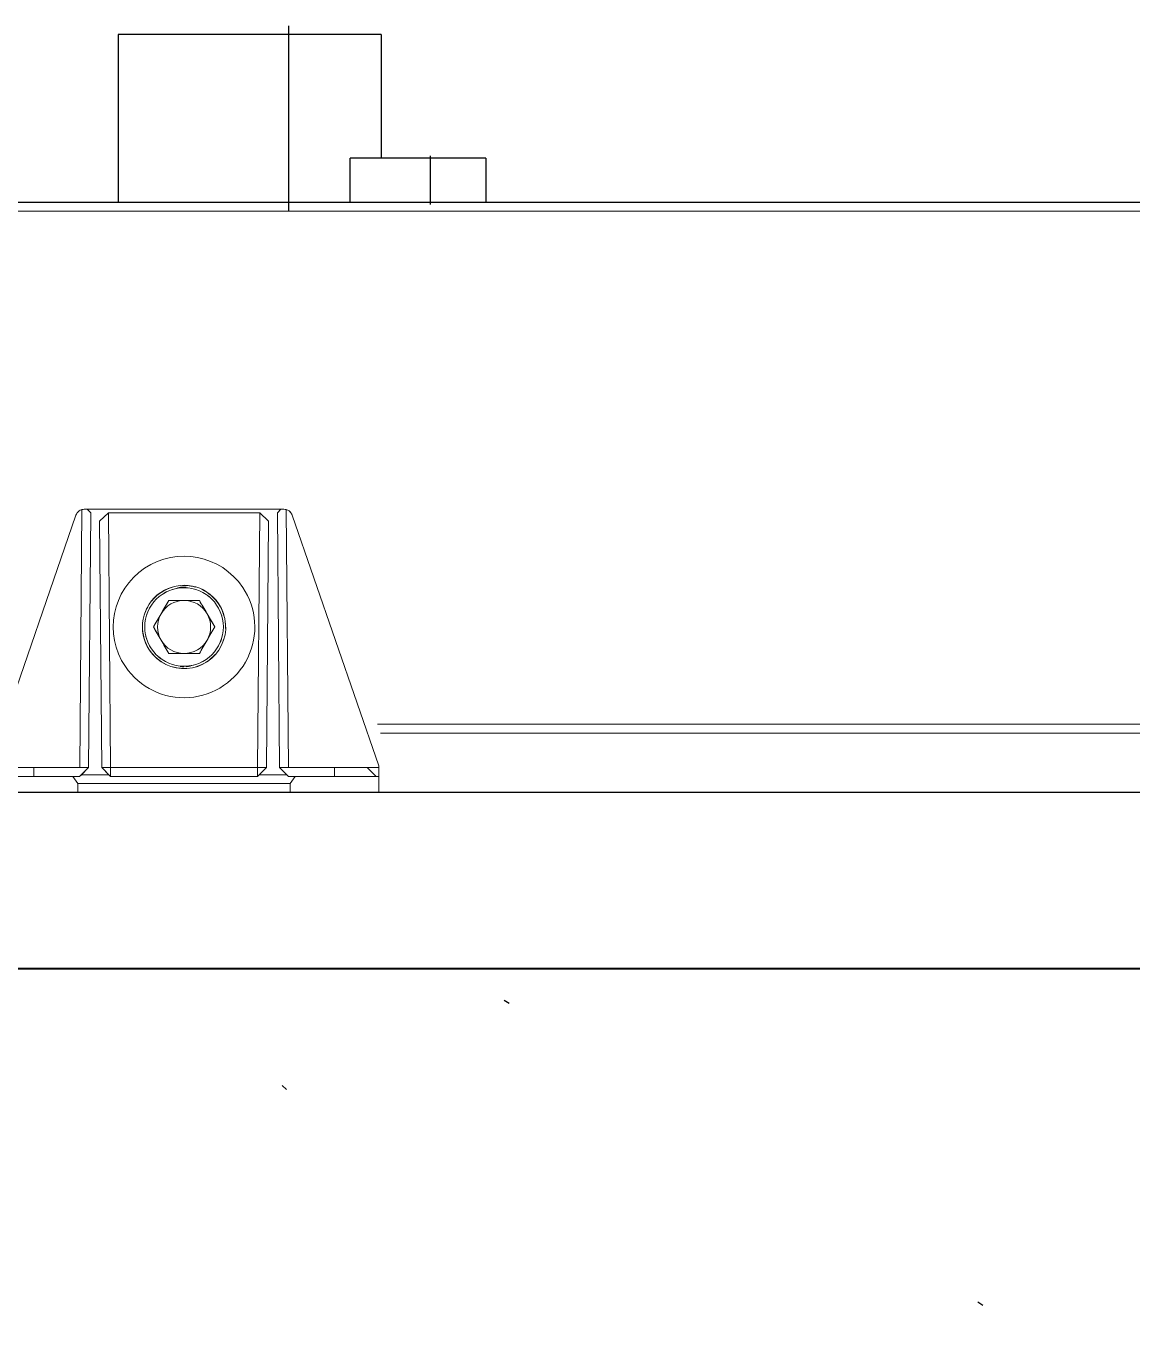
# Model space of a CAD drawing. Header units: millimetres. Extents: x -69706 to 52883, y -6882 to 68885.
# Drawn here: x 44173 to 44798, y 64494 to 65227 of the extents above; entities that cross this region are included whole.
import ezdxf

# ---------------------------------------------------------------- set-up
doc = ezdxf.new("R2010")
doc.units = ezdxf.units.MM
for name, color, linetype, lineweight in [('XFM7P20PCW$0$G-IMPT', 252, 'Continuous', 9), ('XFM7P20PCW$0$M-EQPM', 252, 'Continuous', 9), ('XFM7P20PCW$0$S-BEAM', 252, 'Continuous', 9)]:
    doc.layers.add(name, color=color, linetype=linetype, lineweight=lineweight)

# ---------------------------------------------------------------- blocks, each defined once
blk = doc.blocks.new('XFM7P20PCW$0$ui_PCW Pump Shockproof Base - PCW防震基座-Renew_dwg_JCZ-500-2_ipt-V28-剖面 73')
at = {"layer": 'XFM7P20PCW$0$G-IMPT'}
for p, q in [((130018.37, 25415), (130067.21, 25556.63)), ((130018.37, 25415), (130067.21, 25556.63)), ((130070.64, 25559.83), (130069.37, 25414)), ((130071.93, 25560), (130073.68, 25560)), ((130071.93, 25560), (130184.8, 25560)), ((130075.62, 25558.09), (130073.68, 25560)), ((130073.68, 25560), (130183.06, 25560)), ((130074.37, 25414), (130075.62, 25558.09)), ((130074.37, 25414), (130075.62, 25558.09)), ((130085.57, 25558.09), (130080.61, 25553.23)), ((130086.82, 25414), (130085.57, 25558.09)), ((130085.57, 25558.09), (130171.17, 25558.09)), ((130171.17, 25558.09), (130169.91, 25414)), ((130176.13, 25553.23), (130171.17, 25558.09)), ((130183.06, 25560), (130181.11, 25558.09)), ((130181.11, 25558.09), (130182.37, 25414)), ((130181.11, 25558.09), (130182.37, 25414)), ((130183.06, 25560), (130184.8, 25560)), ((130187.37, 25414), (130186.1, 25559.83)), ((130189.53, 25556.63), (130238.37, 25415)), ((130189.53, 25556.63), (130238.37, 25415)), ((130080.61, 25553.23), (130081.82, 25414)), ((130080.61, 25553.23), (130081.82, 25414)), ((130174.91, 25414), (130176.13, 25553.23)), ((130176.13, 25553.23), (130174.91, 25414)), ((130018.37, 25414), (130018.37, 25415)), ((130018.37, 25400), (130018.37, 25415)), ((130238.37, 25414), (130238.37, 25415)), ((130238.37, 25415), (130238.37, 25400)), ((130069.37, 25414), (130018.37, 25414)), ((130018.37, 25414), (130018.37, 25409)), ((130018.37, 25409), (130018.37, 25400)), ((130065.51, 25409), (130018.37, 25409)), ((130018.37, 25409), (130033.9, 25409)), ((130019.87, 25409), (130024.87, 25414)), ((130033.79, 25409), (130020.22, 25409)), ((130020.22, 25409), (130043.37, 25409)), ((130043.37, 25414), (130025.15, 25414)), ((130025.15, 25414), (130043.37, 25414)), ((130052.51, 25414), (130034.22, 25414)), ((130052.51, 25414), (130034.22, 25414)), ((130043.37, 25414), (130074.37, 25414)), ((130074.37, 25414), (130043.37, 25414)), ((130043.37, 25409), (130069.32, 25409)), ((130052.84, 25409), (130069.32, 25409)), ((130069.32, 25409), (130052.84, 25409)), ((130069.32, 25409), (130065.51, 25409)), ((130065.51, 25409), (130068.37, 25405)), ((130074.37, 25414), (130069.32, 25409)), ((130069.32, 25409), (130074.37, 25414)), ((130074.37, 25414), (130069.32, 25409)), ((130070.33, 25410), (130069.32, 25409)), ((130074.37, 25414), (130069.37, 25414)), ((130070.33, 25410), (130074.37, 25414)), ((130085.86, 25410), (130070.33, 25410)), ((130081.82, 25414), (130085.86, 25410)), ((130086.82, 25414), (130081.82, 25414)), ((130081.82, 25414), (130086.87, 25409)), ((130086.87, 25409), (130085.86, 25410)), ((130169.91, 25414), (130086.82, 25414)), ((130086.87, 25409), (130086.82, 25414)), ((130086.87, 25409), (130169.87, 25409)), ((130169.87, 25409), (130086.87, 25409)), ((130169.87, 25409), (130174.91, 25414)), ((130169.91, 25414), (130169.87, 25409)), ((130170.88, 25410), (130169.87, 25409)), ((130174.91, 25414), (130169.91, 25414)), ((130170.88, 25410), (130174.91, 25414)), ((130186.4, 25410), (130170.88, 25410)), ((130182.37, 25414), (130213.37, 25414)), ((130213.37, 25414), (130182.37, 25414)), ((130182.37, 25414), (130186.4, 25410)), ((130182.37, 25414), (130187.41, 25409)), ((130187.37, 25414), (130182.37, 25414)), ((130182.37, 25414), (130187.41, 25409)), ((130182.37, 25414), (130187.41, 25409)), ((130187.41, 25409), (130186.4, 25410)), ((130238.37, 25414), (130187.37, 25414)), ((130191.22, 25409), (130187.41, 25409)), ((130187.41, 25409), (130213.37, 25409)), ((130203.9, 25409), (130187.41, 25409)), ((130187.41, 25409), (130203.9, 25409)), ((130191.22, 25409), (130188.37, 25405)), ((130238.37, 25409), (130191.22, 25409)), ((130222.51, 25414), (130204.22, 25414)), ((130204.22, 25414), (130222.51, 25414)), ((130213.37, 25414), (130231.59, 25414)), ((130231.59, 25414), (130213.37, 25414)), ((130213.37, 25409), (130236.51, 25409)), ((130222.84, 25409), (130238.37, 25409)), ((130236.51, 25409), (130222.94, 25409)), ((130231.87, 25414), (130236.87, 25409)), ((130238.37, 25409), (130238.37, 25414)), ((130238.37, 25400), (130238.37, 25409)), ((130068.37, 25400), (130018.37, 25400)), ((130238.37, 25400), (130018.37, 25400)), ((130034.91, 25400), (130051.82, 25400)), ((130051.82, 25400), (130034.91, 25400)), ((130068.37, 25405), (130068.37, 25400)), ((130068.37, 25405), (130188.37, 25405)), ((130068.37, 25400), (130188.37, 25400)), ((130188.37, 25405), (130188.37, 25400)), ((130188.37, 25400), (130238.37, 25400)), ((130204.91, 25400), (130221.82, 25400)), ((130221.82, 25400), (130204.91, 25400))]:
    blk.add_line(p, q, dxfattribs=at)
at = {"layer": 'XFM7P20PCW$0$G-IMPT', "flags": 128}
for points in [[(130067.21, 25556.63), (130067.93, 25557.99), (130069.03, 25559.07)], [(130070.64, 25559.83), (130069.8, 25559.52), (130069.03, 25559.07)], [(130071.93, 25560), (130071.28, 25559.96), (130070.64, 25559.83)], [(130186.1, 25559.83), (130185.45, 25559.96), (130184.8, 25560)], [(130187.71, 25559.07), (130186.93, 25559.52), (130186.1, 25559.83)], [(130187.71, 25559.07), (130188.81, 25557.99), (130189.53, 25556.63)], [(130043.37, 25409), (130043.37, 25411.5), (130043.37, 25414)], [(130213.37, 25409), (130213.37, 25411.5), (130213.37, 25414)]]:
    blk.add_lwpolyline(points, dxfattribs=at)
at = {"layer": 'XFM7P20PCW$0$G-IMPT'}
for centre, start, end in [((130071.93, 25555), 125.4872, 160.97439), ((130071.93, 25555), 90, 125.4872), ((130184.8, 25555), 54.5128, 90), ((130184.8, 25555), 19.02561, 54.5128)]:
    blk.add_arc(centre, 5, start, end, dxfattribs=at)
blk = doc.blocks.new('XFM7P20PCW$0$ui_PCW Pump Shockproof Base - PCW防震基座-Renew_dwg__w___ó__500_600_ipt-1175015-剖面 73')
at = {"layer": 'XFM7P20PCW$0$G-IMPT'}
for centre, start, end in [((130128.37, 25497), 90.51918, 101.25314), ((130128.37, 25497), 90.51918, 101.25314), ((130128.37, 25497), 86.13909, 90), ((130128.37, 25490), 263.23333, 269.38638), ((130128.37, 25490), 263.23333, 269.38638), ((130128.37, 25490), 273.86091, 281.25314), ((130128.37, 25490), 273.86091, 281.25314)]:
    blk.add_arc(centre, 19, start, end, dxfattribs=at)
blk = doc.blocks.new('XFM7P20PCW$0$ui_PCW Pump Shockproof Base - PCW防震基座-Renew_dwg_JCZ-500L²Õ_X¹Ï_iam-V29-剖面 73')
for name in ['XFM7P20PCW$0$ui_PCW Pump Shockproof Base - PCW防震基座-Renew_dwg_JCZ-500-2_ipt-V28-剖面 73', 'XFM7P20PCW$0$ui_PCW Pump Shockproof Base - PCW防震基座-Renew_dwg__w___ó__500_600_ipt-1175015-剖面 73']:
    blk.add_blockref(name, (0, 0))
blk = doc.blocks.new('XFM7P20PCW$0$ui_PCW Pump Shockproof Base - PCW防震基座-Renew_dwg_RD100277 UA400046 JCZ_É_jÅK__ÂÅK_80Dx_4_5T_ 20-1175020-剖面 73')
at = {"layer": 'XFM7P20PCW$0$G-IMPT'}
for radius, start, end in [(40, 34.0223, 214.0223), (40, 34.0223, 214.0223), (40, 214.0223, 34.0223), (40, 214.0223, 34.0223), (23.57, 34.0223, 214.0223), (23.46, 106.36283, 141.00005), (23.46, 73.67646, 91.97825), (23.46, 34.0223, 64.65611), (23.46, 151.26974, 163.40116), (23.57, 214.0223, 34.0223), (23.46, 358.0223, 34.0223), (23.46, 178.0223, 214.0223), (23.46, 331.26974, 343.40115), (23.46, 214.0223, 244.65611), (23.46, 286.36283, 318.39025), (23.46, 253.67645, 271.97825)]:
    blk.add_arc((130128.37, 25493.5), radius, start, end, dxfattribs=at)
blk = doc.blocks.new('XFM7P20PCW$0$ui_PCW Pump Shockproof Base - PCW防震基座-Renew_dwg_RB350021 µØ_q _N_T³B²z 3_4_____Selected Narrow FW 0_812-1175021-剖面 73')
at = {"layer": 'XFM7P20PCW$0$G-IMPT'}
for start, end in [(90, 270), (115.87634, 124.44997), (90, 107.49285), (270, 90), (48.99158, 54), (157.52456, 162), (12.72932, 18), (192.72932, 198), (335.86358, 342), (228.99158, 234), (295.87634, 304.44997), (265.10391, 270), (273.18014, 287.49285)]:
    blk.add_arc((130128.37, 25493.5), 22.2, start, end, dxfattribs=at)
blk = doc.blocks.new('XFM7P20PCW$0$ui_PCW Pump Shockproof Base - PCW防震基座-Renew_dwg_RB150106 Á³_ê _N_T³B²z M20-35L_JIS B 1180 Continuous thread hexagon head bolt A M20 x 40 --C-1175022-剖面 73')
at = {"layer": 'XFM7P20PCW$0$G-IMPT'}
for p, q in [((130119.71, 25508.5), (130115.8, 25501.74)), ((130128.37, 25508.5), (130119.71, 25508.5)), ((130137.03, 25508.5), (130129.52, 25508.5)), ((130140.93, 25501.74), (130137.03, 25508.5)), ((130115.38, 25501), (130111.48, 25494.25)), ((130145.69, 25493.5), (130141.36, 25501)), ((130111.48, 25492.75), (130115.38, 25486)), ((130141.36, 25486), (130145.69, 25493.5)), ((130115.38, 25486), (130119.71, 25478.5)), ((130137.03, 25478.5), (130141.36, 25486)), ((130119.71, 25478.5), (130128.37, 25478.5)), ((130129.52, 25478.5), (130137.03, 25478.5))]:
    blk.add_line(p, q, dxfattribs=at)
for start, end in [(90, 150), (30, 90), (150, 210), (330, 30), (210, 270), (270, 330)]:
    blk.add_arc((130128.37, 25493.5), 15, start, end, dxfattribs=at)
for points in [[(130115.38, 25501), (130116.1, 25502.26), (130117.55, 25504.76), (130118.99, 25507.26), (130119.71, 25508.5)], [(130119.71, 25508.5), (130121.12, 25508.5), (130123.98, 25508.5), (130126.89, 25508.5), (130128.37, 25508.5)], [(130128.37, 25508.5), (130129.82, 25508.5), (130132.71, 25508.5), (130135.59, 25508.5), (130137.03, 25508.5)], [(130137.03, 25508.5), (130137.73, 25507.28), (130139.16, 25504.8), (130140.62, 25502.28), (130141.36, 25501)], [(130111.05, 25493.5), (130111.75, 25494.72), (130113.18, 25497.2), (130114.64, 25499.72), (130115.38, 25501)], [(130141.36, 25501), (130142.08, 25499.74), (130143.53, 25497.24), (130144.97, 25494.74), (130145.69, 25493.5)], [(130115.38, 25486), (130114.65, 25487.26), (130113.2, 25489.76), (130111.76, 25492.26), (130111.05, 25493.5)], [(130145.69, 25493.5), (130144.98, 25492.28), (130143.55, 25489.8), (130142.09, 25487.28), (130141.36, 25486)], [(130119.71, 25478.5), (130119, 25479.72), (130117.57, 25482.2), (130116.11, 25484.72), (130115.38, 25486)], [(130141.36, 25486), (130140.63, 25484.74), (130139.19, 25482.24), (130137.75, 25479.74), (130137.03, 25478.5)], [(130128.37, 25478.5), (130126.92, 25478.5), (130124.02, 25478.5), (130121.14, 25478.5), (130119.71, 25478.5)], [(130137.03, 25478.5), (130135.61, 25478.5), (130132.76, 25478.5), (130129.84, 25478.5), (130128.37, 25478.5)]]:
    blk.add_open_spline(points, degree=3, dxfattribs=at)
blk = doc.blocks.new('XFM7P20PCW$0$ui_PCW Pump Shockproof Base - _D_PCW Pump Shockproof Base_3000Lx1500Wx300H-1175038-剖面 73')
at = {"layer": 'XFM7P20PCW$0$G-IMPT'}
for p, q in [((129303.37, 25733.5), (130669.59, 25733.5)), ((130669.59, 25733.5), (129303.37, 25733.5)), ((129303.37, 25733.5), (130669.59, 25733.5)), ((130669.59, 25733.5), (129303.37, 25733.5)), ((129303.37, 25733.5), (130669.59, 25733.5)), ((129303.37, 25728.5), (130669.59, 25728.5)), ((130669.59, 25438.5), (130072.79, 25438.5)), ((130669.59, 25433.5), (130074.51, 25433.5)), ((130669.59, 25433.5), (130074.51, 25433.5)), ((130669.59, 25433.5), (130074.51, 25433.5)), ((130074.51, 25433.5), (130669.59, 25433.5)), ((130074.51, 25433.5), (130669.59, 25433.5))]:
    blk.add_line(p, q, dxfattribs=at)
for name in ['XFM7P20PCW$0$ui_PCW Pump Shockproof Base - PCW防震基座-Renew_dwg_JCZ-500L²Õ_X¹Ï_iam-V29-剖面 73', 'XFM7P20PCW$0$ui_PCW Pump Shockproof Base - PCW防震基座-Renew_dwg_RD100277 UA400046 JCZ_É_jÅK__ÂÅK_80Dx_4_5T_ 20-1175020-剖面 73', 'XFM7P20PCW$0$ui_PCW Pump Shockproof Base - PCW防震基座-Renew_dwg_RB350021 µØ_q _N_T³B²z 3_4_____Selected Narrow FW 0_812-1175021-剖面 73', 'XFM7P20PCW$0$ui_PCW Pump Shockproof Base - PCW防震基座-Renew_dwg_RB150106 Á³_ê _N_T³B²z M20-35L_JIS B 1180 Continuous thread hexagon head bolt A M20 x 40 --C-1175022-剖面 73']:
    blk.add_blockref(name, (-164.89, 0))
blk = doc.blocks.new('XFM7P20PCW$0$pcw pump 410 section')
for p, q in [((-90511.54, 31180.6), (-90511.54, 31285.1)), ((-90563.67, 31280.35), (-90563.67, 31210.35)), ((-90563.67, 31280.35), (-90414.97, 31280.35)), ((-90414.97, 31280.35), (-90414.97, 31185.35)), ((-90622.96, 31210.35), (-90622.96, 31185.35)), ((-90622.96, 31210.35), (-90546.18, 31210.35)), ((-90591.54, 31184.1), (-90591.54, 31211.6)), ((-90546.18, 31185.35), (-90546.18, 31210.35)), ((-92181.54, 31185.35), (-90181.54, 31185.35))]:
    blk.add_line(p, q)

msp = doc.modelspace()

# ---------------------------------------------------------------- hatches: boundary and pattern name
h = msp.add_hatch()
h.set_pattern_fill('FP_2', color=256, style=0, pattern_type=2)
h.set_pattern_definition([(45, (38801.7, 63610.8), (-898.03, 898.03), []), (45, (38801.7, 63737.8), (-898.03, 898.03), []), (45, (38801.7, 63864.8), (-898.03, 898.03), []), (50, (38801.7, 63610.8), (910.92, -79.696), [95.25, -1047.75]), (355, (38801.7, 63610.8), (-176.214, 955.284), [76.2, -838.2]), (100.451, (38877.6, 63604.2), (734.71, 875.583), [80.95, -890.45]), (46.184, (38801.7, 63864.8), (1355.395, -210.21), [142.88, -1571.62]), (96.636, (38914.7, 63847.3), (1187.01, 1237.14), [121.42, -1335.68]), (351.184, (38801.7, 63864.8), (1187.03, 1237.13), [114.3, -1257.3]), (21, (38928.7, 63801.3), (758.07, -511.326), [95.25, -1047.75]), (326, (38928.7, 63801.3), (309.01, 920.94), [76.2, -838.2]), (71.451, (38991.9, 63758.7), (1067.085, 409.607), [80.95, -890.45]), (37.5, (38801.73, 63610.8), (15.443, 422.775), [3.353, -824.687, 3.353, -847.547, -841.375]), (37.5, (38801.73, 63610.8), (15.443, 422.775), [-1678.94, 3.353, -838.022]), (7.5, (38801.73, 63610.8), (334.098, 500.903), [3.353, -481.787, 3.353, -805.637, -320.675]), (7.5, (38801.73, 63610.8), (334.098, 500.903), [-1294.13, 3.353, -317.322]), (327.5, (38518.52, 63610.8), (677.955, -28.645), [3.353, -314.147, 3.353, -2301.697]), (327.5, (38518.52, 63610.8), (677.955, -28.645), [-320.853, -987.247, 3.353, -1311.097]), (317.5, (38391.5, 63610.8), (740.647, 127.133), [3.353, -409.397, 3.353, -654.507, -933.45]), (317.5, (38391.5, 63610.8), (740.647, 127.133), [-1070.61, 3.353, -930.097])])
h.paths.add_polyline_path([(46884.745, 64494.236), (52094.912, 64494.236), (52094.912, 64694.236), (34533.844, 64694.236), (34533.844, 64494.236), (46307.376, 64494.236)])

# ---------------------------------------------------------------- linework, layer by layer
for p, q in [((52882.91, 64694.236), (33408.267, 64694.236)), ((52882.91, 64694.236), (33408.267, 64694.236)), ((47267.789, 64694.236), (44567.789, 64694.236))]:
    msp.add_line(p, q)
msp.add_lwpolyline([(43495.767, 64694.762), (46450.767, 64694.762), (46450.767, 64794.236), (43495.767, 64794.236)], close=True)
at = {"layer": 'XFM7P20PCW$0$S-BEAM'}
msp.add_line((44785.824, 64694.236), (44285.824, 64694.236), dxfattribs=at)

# ---------------------------------------------------------------- block references
at = {"xscale": -1}
msp.add_blockref('XFM7P20PCW$0$pcw pump 410 section', (-46190.424, 33942.386), dxfattribs=at)
at = {"layer": 'XFM7P20PCW$0$M-EQPM'}
msp.add_blockref('XFM7P20PCW$0$ui_PCW Pump Shockproof Base - _D_PCW Pump Shockproof Base_3000Lx1500Wx300H-1175038-剖面 73', (-85701.601, 39394.236), dxfattribs=at)

doc.saveas('drawing.dxf')
